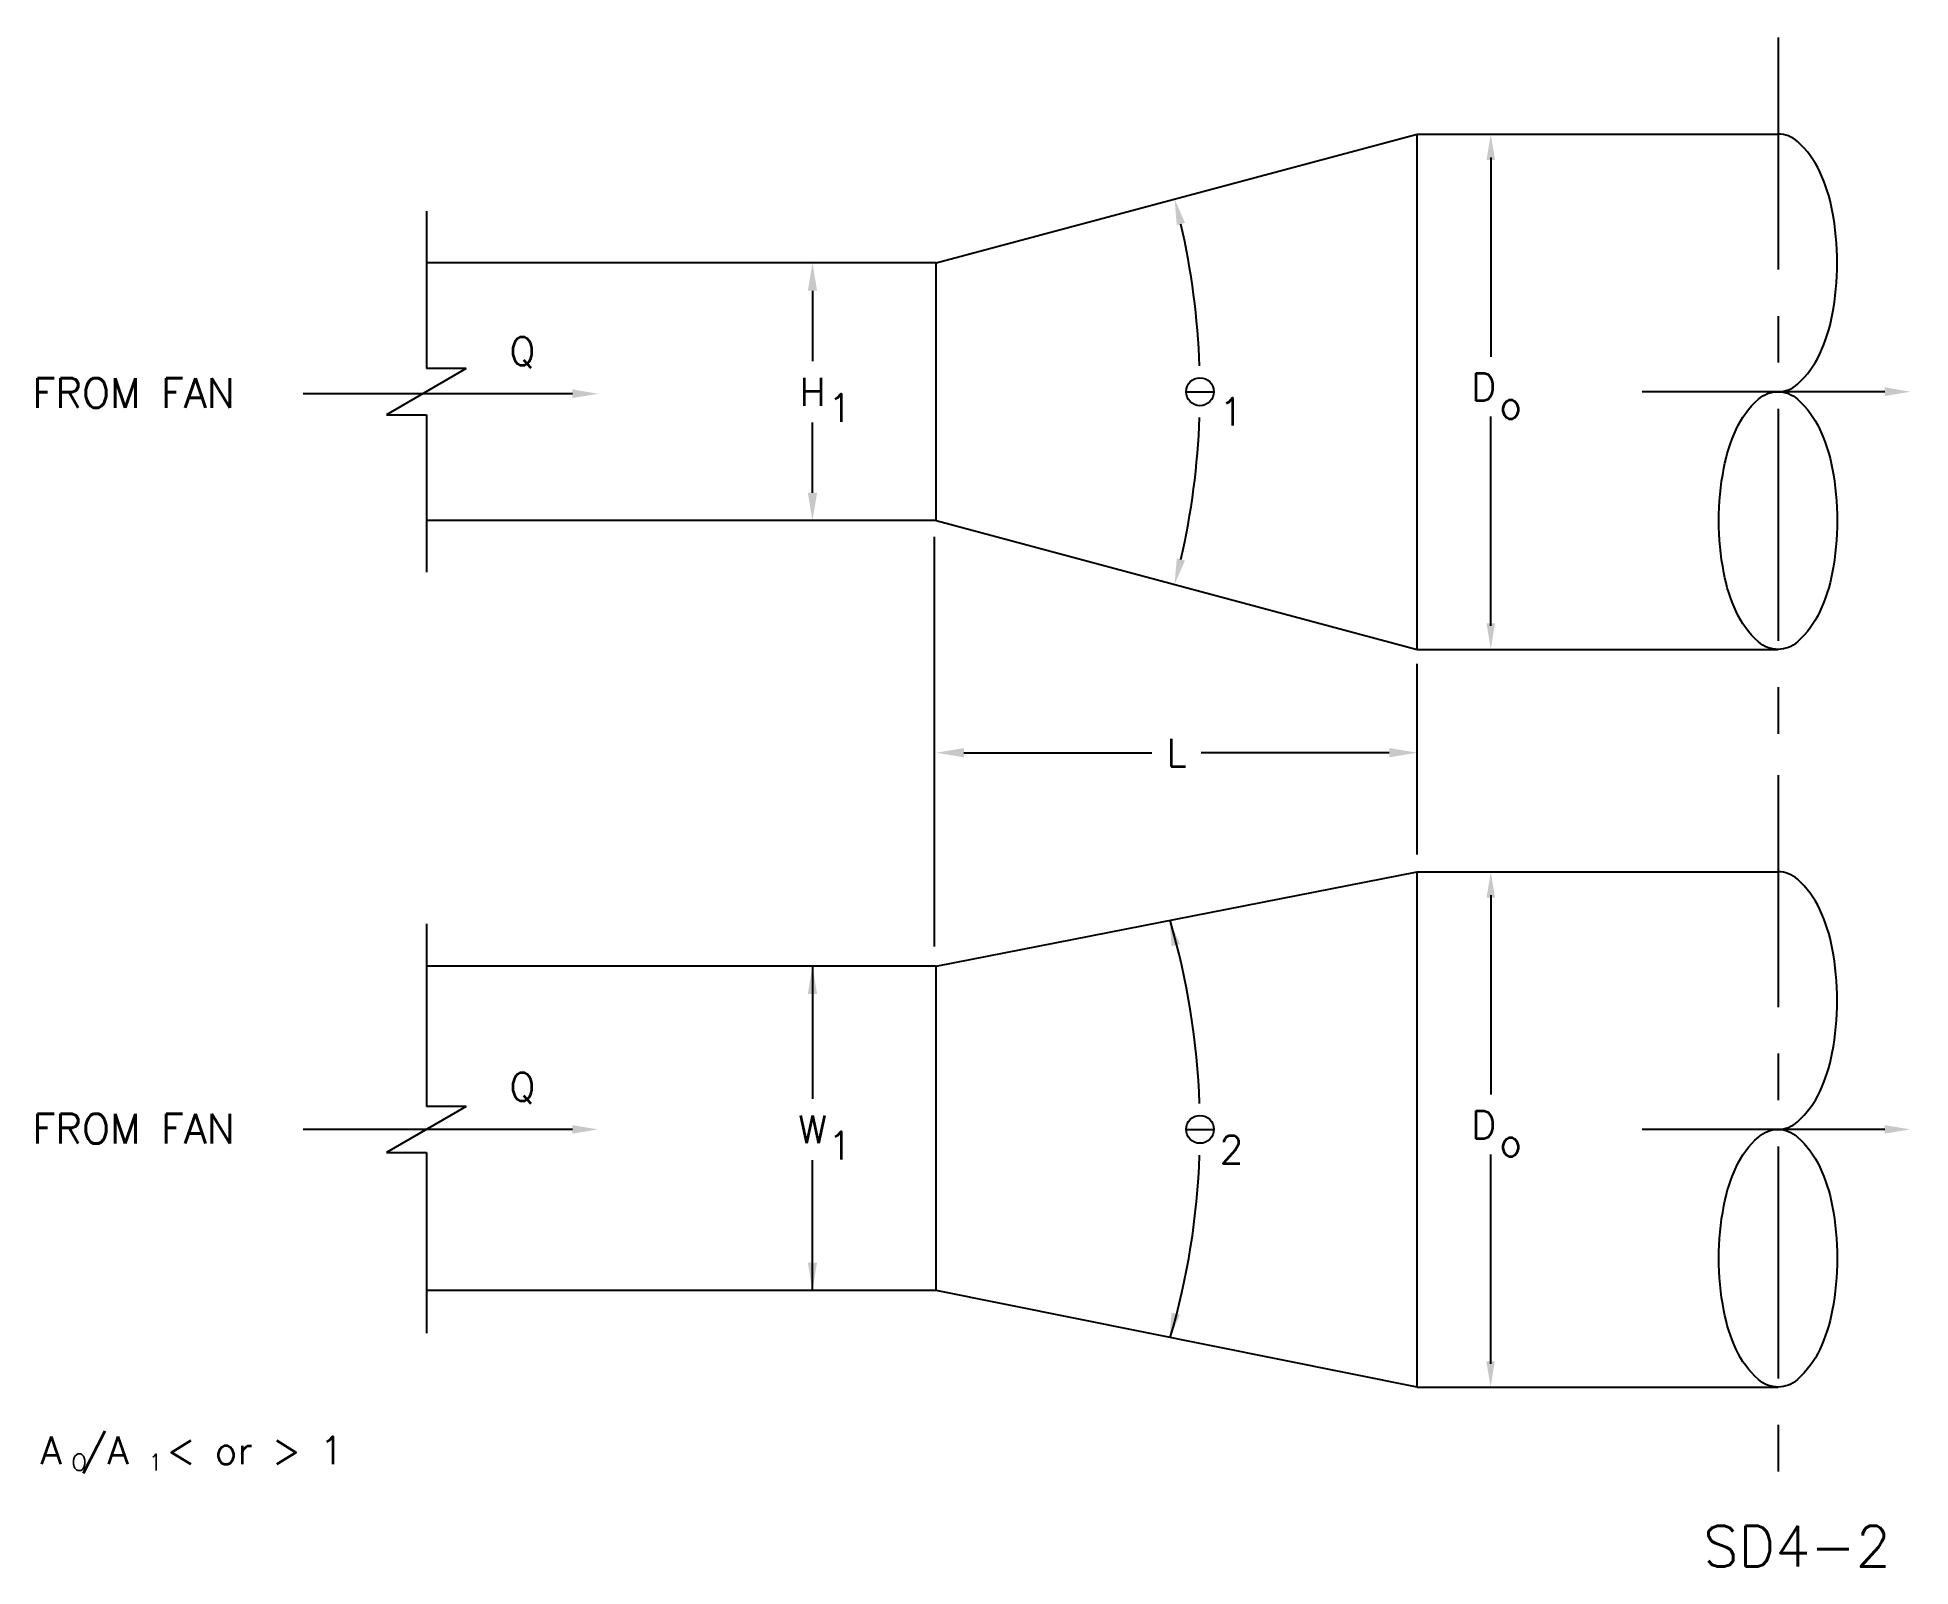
# Model space of a CAD drawing. Extents: x 0.8 to 10.9, y 0.1 to 8.4.
import ezdxf
from ezdxf.enums import TextEntityAlignment as Align

# ---------------------------------------------------------------- set-up
doc = ezdxf.new("R2010")
doc.units = 0
doc.header["$MEASUREMENT"] = 0
doc.linetypes.add('CENTER', pattern=[2, 1.25, -0.25, 0.25, -0.25])
doc.layers.get('0').update_dxf_attribs({"linetype": 'CONTINUOUS'})
doc.layers.add('NUMBER', color=7, linetype='CONTINUOUS')
doc.styles.add('ROMANS', font='romans')

msp = doc.modelspace()

# ---------------------------------------------------------------- linework, layer by layer
at = {"linetype": 'CENTER'}
for p, q in [((10.192, 8.369), (10.192, 4.554)), ((10.192, 4.396), (10.192, 0.58))]:
    msp.add_line(p, q, dxfattribs=at)
for p, q in [((5.658, 7.155), (8.248, 7.849)), ((8.248, 7.849), (10.192, 7.849)), ((8.248, 5.073), (8.248, 7.849)), ((8.645, 7.723), (8.645, 6.65)), ((2.913, 7.433), (2.913, 6.586)), ((5.658, 7.155), (2.913, 7.155)), ((5.658, 5.767), (5.658, 7.155)), ((4.992, 7.005), (4.992, 6.626)), ((3.128, 6.586), (2.698, 6.337)), ((3.128, 6.586), (2.913, 6.586)), ((7.004, 6.461), (7.154, 6.461)), ((10.767, 6.461), (9.461, 6.461)), ((3.699, 6.45), (2.25, 6.45)), ((2.698, 6.337), (2.913, 6.337)), ((2.913, 6.337), (2.913, 5.49)), ((4.992, 5.917), (4.992, 6.296)), ((8.645, 5.2), (8.645, 6.327)), ((5.658, 5.767), (2.913, 5.767)), ((5.658, 5.767), (8.248, 5.073)), ((5.648, 5.679), (5.648, 3.473)), ((8.248, 5.073), (10.192, 5.073)), ((8.249, 3.969), (8.249, 4.996)), ((5.808, 4.517), (6.82, 4.517)), ((8.098, 4.517), (7.086, 4.517)), ((5.658, 3.367), (8.248, 3.876)), ((8.248, 1.1), (8.248, 3.876)), ((8.248, 3.876), (10.192, 3.876)), ((8.645, 3.75), (8.645, 2.676)), ((2.913, 3.596), (2.913, 2.612)), ((5.658, 3.367), (2.913, 3.367)), ((4.992, 3.367), (4.992, 2.653)), ((5.658, 1.621), (5.658, 3.367)), ((3.128, 2.612), (2.698, 2.364)), ((3.128, 2.612), (2.913, 2.612)), ((3.699, 2.488), (2.25, 2.488)), ((7.004, 2.488), (7.154, 2.488)), ((10.767, 2.488), (9.461, 2.488)), ((2.698, 2.364), (2.913, 2.364)), ((2.913, 2.364), (2.913, 1.39)), ((4.992, 1.621), (4.992, 2.323)), ((8.645, 1.226), (8.645, 2.353)), ((5.658, 1.621), (2.913, 1.621)), ((8.248, 1.1), (5.658, 1.621)), ((8.248, 1.1), (10.192, 1.1))]:
    msp.add_line(p, q)
for points in [[(10.192, 6.461, 0.185624), (10.297, 6.502, 0.101934), (10.417, 6.665, 0.060684), (10.484, 6.874, 0.047006), (10.51, 7.155, 0.047006), (10.484, 7.437, 0.060684), (10.417, 7.646, 0.101934), (10.297, 7.809, 0.185624), (10.192, 7.849, 0.185624)], [(10.192, 2.488, 0.185624), (10.297, 2.529, 0.101934), (10.417, 2.691, 0.060684), (10.484, 2.9, 0.047006), (10.51, 3.182, 0.047006), (10.484, 3.464, 0.060684), (10.417, 3.673, 0.101934), (10.297, 3.835, 0.185624), (10.192, 3.876, 0.185624)]]:
    msp.add_lwpolyline(points, format="xyb")
for points in [[(10.192, 5.073, -0.185624), (10.086, 5.114, -0.101934), (9.966, 5.277, -0.060684), (9.9, 5.486, -0.047006), (9.873, 5.767, -0.047006), (9.9, 6.049, -0.060684), (9.966, 6.258, -0.101934), (10.086, 6.421, -0.185624), (10.192, 6.461, -0.185624), (10.297, 6.421, -0.101934), (10.417, 6.258, -0.060684), (10.484, 6.049, -0.047006), (10.51, 5.767, -0.047006), (10.484, 5.486, -0.060684), (10.417, 5.277, -0.101934), (10.297, 5.114, -0.185624)], [(10.192, 1.1, -0.185624), (10.086, 1.141, -0.101934), (9.966, 1.303, -0.060684), (9.9, 1.512, -0.047006), (9.873, 1.794, -0.047006), (9.9, 2.076, -0.060684), (9.966, 2.285, -0.101934), (10.086, 2.447, -0.185624), (10.192, 2.488, -0.185624), (10.297, 2.447, -0.101934), (10.417, 2.285, -0.060684), (10.484, 2.076, -0.047006), (10.51, 1.794, -0.047006), (10.484, 1.512, -0.060684), (10.417, 1.303, -0.101934), (10.297, 1.141, -0.185624)]]:
    msp.add_lwpolyline(points, format="xyb", close=True)
for centre in [(7.079, 6.461), (7.079, 2.488)]:
    msp.add_circle(centre, 0.075)
for centre, start, end in [((3.068, 6.461), 1.9827, 13.0173), ((3.068, 6.461), 346.9827, 358.0173), ((3.068, 2.488), 1.9827, 16.3095), ((3.068, 2.488), 343.7739, 358.0173)]:
    msp.add_arc(centre, 4.011, start, end)
for points in [[(8.622, 7.709), (8.668, 7.709), (8.645, 7.848)], [(6.954, 7.359), (6.998, 7.371), (6.942, 7.5)], [(4.967, 7.005), (5.017, 7.005), (4.992, 7.155)], [(3.699, 6.474), (3.699, 6.427), (3.838, 6.45)], [(10.767, 6.485), (10.767, 6.438), (10.905, 6.461)], [(4.967, 5.917), (5.017, 5.917), (4.992, 5.767)], [(6.954, 5.564), (6.998, 5.552), (6.942, 5.423)], [(8.668, 5.213), (8.622, 5.213), (8.645, 5.075)], [(5.808, 4.542), (5.808, 4.492), (5.658, 4.517)], [(8.098, 4.542), (8.098, 4.492), (8.248, 4.517)], [(8.622, 3.736), (8.668, 3.736), (8.645, 3.875)], [(6.926, 3.474), (6.971, 3.486), (6.915, 3.615)], [(4.967, 3.217), (5.017, 3.217), (4.992, 3.367)], [(3.699, 2.511), (3.699, 2.465), (3.838, 2.488)], [(10.767, 2.511), (10.767, 2.465), (10.905, 2.488)], [(4.967, 1.771), (5.017, 1.771), (4.992, 1.621)], [(6.926, 1.501), (6.971, 1.49), (6.915, 1.361)], [(8.667, 1.239), (8.621, 1.239), (8.644, 1.1)]]:
    msp.add_solid(points)

# ---------------------------------------------------------------- texts
at = {"style": 'ROMANS'}
for s, height, p in [('Q', 0.15, (3.359, 6.605)), ('D', 0.15, (8.539, 6.412)), ('FROM FAN', 0.16, (0.791, 6.375)), ('1', 0.15, (5.075, 6.299)), ('1', 0.15, (7.184, 6.279)), ('o', 0.15, (8.691, 6.315)), ('Q', 0.15, (3.359, 2.642)), ('FROM FAN', 0.16, (0.791, 2.412)), ('D', 0.15, (8.539, 2.438)), ('1', 0.15, (5.075, 2.326)), ('2', 0.15, (7.184, 2.305)), ('o', 0.15, (8.691, 2.342)), ('A /A  < or > 1', 0.15, (0.834, 0.684)), ('O', 0.09, (1.001, 0.65)), ('1', 0.09, (1.416, 0.65))]:
    msp.add_text(s, height=height, dxfattribs=at).set_placement(p)
for s, p in [('H', (4.992, 6.461)), ('L', (6.953, 4.517))]:
    msp.add_text(s, height=0.15, dxfattribs=at).set_placement(p, align=Align.MIDDLE_CENTER)
msp.add_text('W', height=0.15, dxfattribs=at).set_placement((4.992, 2.488), align=Align.MIDDLE)
at = {"layer": 'NUMBER', "style": 'ROMANS'}
msp.add_text('SD4-2', height=0.22, dxfattribs=at).set_placement((9.79, 0.133))

doc.saveas('drawing.dxf')
